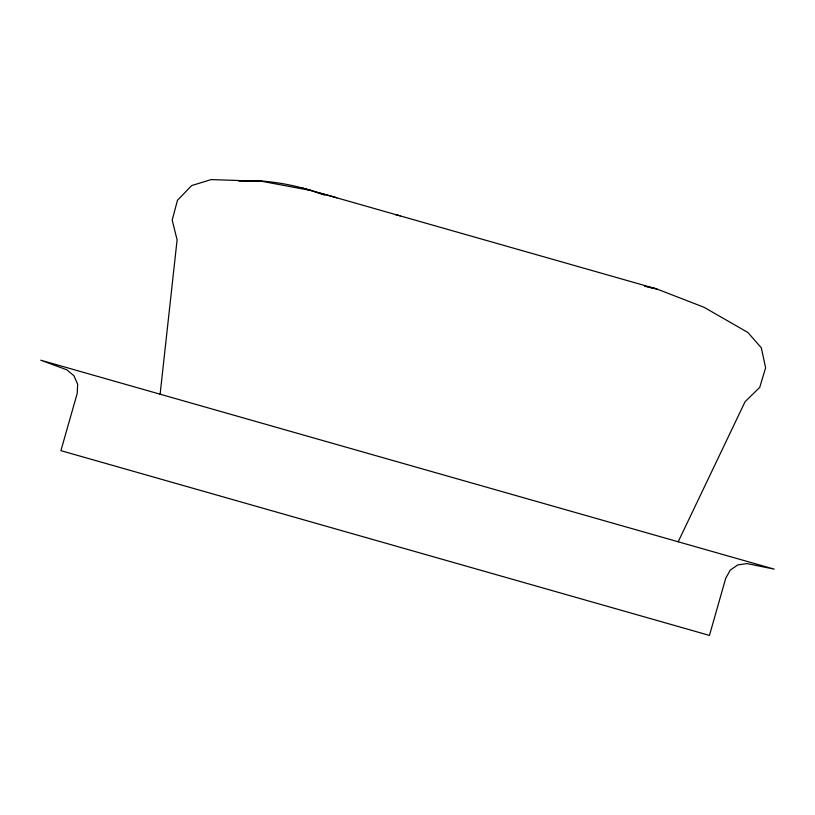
<?xml version="1.0" encoding="UTF-8"?>
<svg xmlns="http://www.w3.org/2000/svg" width="815" height="815" viewBox="0 0 815 815"><rect width="100%" height="100%" fill="white"/><g stroke="black" fill="none" stroke-linecap="round" stroke-linejoin="round"><path stroke-width="1.22" d="M160.107 394.246L177.1 239.885L172.189 220.05L177.476 200.296L191.678 185.565L211.146 179.595L261.717 181.287L311.422 190.588L324.696 195.162M678.172 541.812L745.093 401.683L759.723 387.41L765.611 367.83L761.332 347.832L747.905 332.5L704.038 307.286L656.88 288.999L301.682 187.817M238.938 181.154L260.209 180.859M648.119 286.972L655.474 288.591M644.543 286.269L656.88 288.999M260.199 180.91A335.311 276.815 -74.1 0 1 311.452 190.618M395.856 214.834A336.31 90.771 -74.2 0 1 400.318 215.893M318.685 192.9A335.23 305.411 -74.1 0 1 336.789 197.841M77.639 384.201L77.211 393.421L60.901 450.654L709.457 635.405L725.758 578.171L730.26 570.103L737.87 564.877L747.009 563.583L774.25 569.145L40.75 360.199L66.84 369.827L73.921 375.746L77.639 384.201"/></g></svg>
